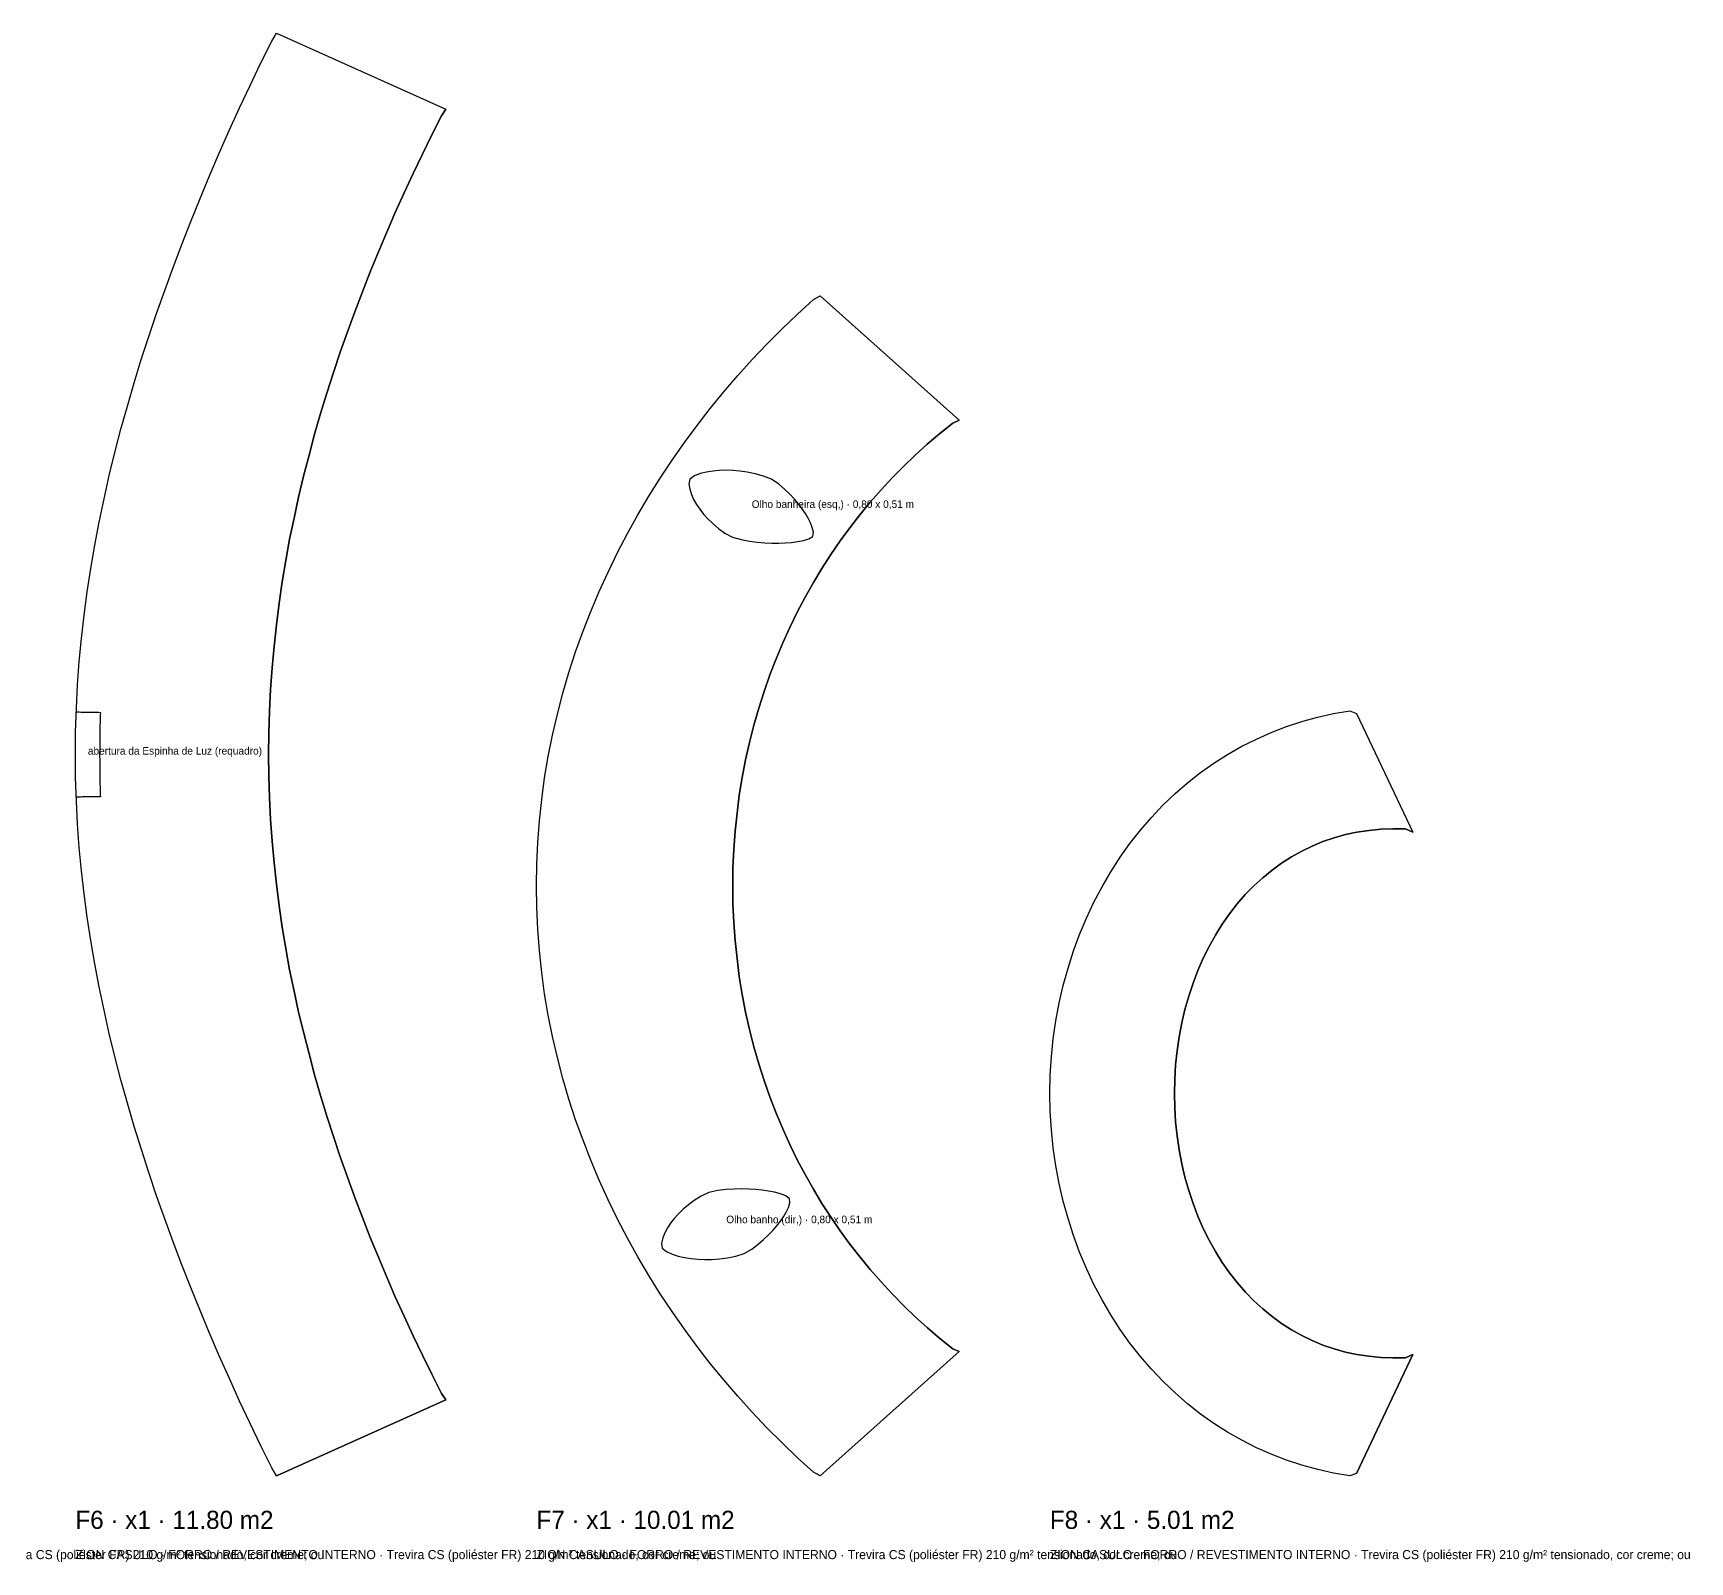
# Model space of a CAD drawing. Header units: metres. Extents: x 0 to 52.9, y -0.6 to 11.6.
# Drawn here: x 41.95 to 52.91, y -0.57 to 9.54 of the extents above; entities that cross this region are included whole.
import ezdxf

# ---------------------------------------------------------------- set-up
doc = ezdxf.new("R2010")
doc.units = ezdxf.units.M
for name, color, linetype in [('CONTORNO', 7, 'Continuous'), ('KEDER', 5, 'Continuous'), ('RECORTE', 3, 'Continuous'), ('TEXTO', 2, 'Continuous')]:
    doc.layers.add(name, color=color, linetype=linetype)

msp = doc.modelspace()

# ---------------------------------------------------------------- linework, layer by layer
at = {"layer": 'CONTORNO'}
for points in [[(43.56, 0), (43.529, 0.053), (43.457, 0.199), (43.386, 0.347), (43.316, 0.495), (43.249, 0.644), (43.182, 0.794), (43.118, 0.944), (43.055, 1.095), (42.994, 1.246), (42.934, 1.397), (42.877, 1.549), (42.821, 1.702), (42.768, 1.854), (42.716, 2.007), (42.667, 2.16), (42.619, 2.313), (42.574, 2.467), (42.532, 2.62), (42.492, 2.774), (42.454, 2.927), (42.42, 3.081), (42.387, 3.235), (42.358, 3.388), (42.332, 3.542), (42.308, 3.696), (42.288, 3.85), (42.27, 4.003), (42.256, 4.157), (42.245, 4.311), (42.237, 4.465), (42.232, 4.619), (42.23, 4.772), (42.232, 4.926), (42.237, 5.08), (42.245, 5.234), (42.256, 5.388), (42.27, 5.541), (42.288, 5.695), (42.308, 5.849), (42.332, 6.003), (42.358, 6.157), (42.387, 6.31), (42.42, 6.464), (42.454, 6.618), (42.492, 6.771), (42.532, 6.925), (42.574, 7.078), (42.619, 7.231), (42.666, 7.385), (42.716, 7.538), (42.767, 7.69), (42.821, 7.843), (42.877, 7.995), (42.934, 8.147), (42.994, 8.299), (43.055, 8.45), (43.118, 8.601), (43.182, 8.751), (43.248, 8.901), (43.316, 9.05), (43.386, 9.198), (43.456, 9.345), (43.529, 9.492), (43.56, 9.545), (44.681, 9.042), (44.653, 8.998), (44.588, 8.872), (44.526, 8.745), (44.465, 8.617), (44.405, 8.488), (44.347, 8.359), (44.29, 8.229), (44.235, 8.098), (44.181, 7.966), (44.129, 7.834), (44.079, 7.702), (44.03, 7.568), (43.983, 7.434), (43.938, 7.299), (43.894, 7.164), (43.853, 7.028), (43.813, 6.891), (43.776, 6.753), (43.74, 6.615), (43.707, 6.476), (43.677, 6.337), (43.648, 6.197), (43.622, 6.056), (43.599, 5.915), (43.578, 5.773), (43.56, 5.631), (43.545, 5.488), (43.532, 5.346), (43.522, 5.203), (43.515, 5.059), (43.511, 4.916), (43.509, 4.772), (43.511, 4.629), (43.515, 4.486), (43.522, 4.342), (43.532, 4.199), (43.545, 4.056), (43.56, 3.914), (43.578, 3.772), (43.599, 3.63), (43.622, 3.489), (43.648, 3.348), (43.677, 3.208), (43.707, 3.069), (43.741, 2.93), (43.776, 2.792), (43.813, 2.654), (43.853, 2.517), (43.894, 2.381), (43.938, 2.245), (43.983, 2.111), (44.03, 1.977), (44.079, 1.843), (44.129, 1.71), (44.181, 1.578), (44.235, 1.447), (44.29, 1.316), (44.347, 1.186), (44.405, 1.057), (44.465, 0.928), (44.526, 0.8), (44.589, 0.673), (44.653, 0.546), (44.681, 0.503)], [(47.159, 0), (47.114, 0.025), (47.009, 0.121), (46.906, 0.219), (46.806, 0.319), (46.708, 0.422), (46.613, 0.527), (46.521, 0.635), (46.431, 0.745), (46.344, 0.857), (46.26, 0.971), (46.178, 1.087), (46.1, 1.206), (46.025, 1.326), (45.952, 1.449), (45.883, 1.573), (45.817, 1.699), (45.755, 1.827), (45.696, 1.957), (45.64, 2.089), (45.589, 2.222), (45.54, 2.356), (45.496, 2.492), (45.456, 2.629), (45.42, 2.768), (45.387, 2.907), (45.359, 3.048), (45.335, 3.189), (45.316, 3.331), (45.301, 3.474), (45.29, 3.617), (45.283, 3.76), (45.281, 3.903), (45.283, 4.047), (45.29, 4.19), (45.301, 4.333), (45.316, 4.476), (45.335, 4.618), (45.359, 4.759), (45.387, 4.9), (45.42, 5.039), (45.456, 5.178), (45.496, 5.315), (45.54, 5.451), (45.588, 5.585), (45.64, 5.718), (45.696, 5.85), (45.755, 5.98), (45.817, 6.108), (45.883, 6.234), (45.952, 6.358), (46.024, 6.481), (46.1, 6.601), (46.178, 6.72), (46.26, 6.836), (46.344, 6.95), (46.431, 7.062), (46.521, 7.172), (46.613, 7.28), (46.708, 7.385), (46.806, 7.488), (46.906, 7.588), (47.009, 7.686), (47.114, 7.782), (47.159, 7.807), (48.078, 6.984), (48.035, 6.965), (47.95, 6.897), (47.867, 6.826), (47.787, 6.754), (47.71, 6.679), (47.634, 6.602), (47.561, 6.523), (47.49, 6.442), (47.421, 6.359), (47.355, 6.273), (47.291, 6.186), (47.229, 6.096), (47.17, 6.004), (47.113, 5.91), (47.059, 5.813), (47.007, 5.715), (46.957, 5.614), (46.91, 5.511), (46.867, 5.406), (46.825, 5.299), (46.787, 5.19), (46.752, 5.08), (46.72, 4.967), (46.691, 4.853), (46.665, 4.738), (46.643, 4.621), (46.623, 4.503), (46.608, 4.385), (46.595, 4.265), (46.587, 4.145), (46.581, 4.024), (46.58, 3.904), (46.581, 3.783), (46.587, 3.662), (46.595, 3.542), (46.608, 3.423), (46.623, 3.304), (46.643, 3.186), (46.665, 3.069), (46.691, 2.954), (46.72, 2.84), (46.752, 2.727), (46.787, 2.617), (46.826, 2.508), (46.867, 2.401), (46.911, 2.296), (46.957, 2.193), (47.007, 2.092), (47.059, 1.994), (47.113, 1.897), (47.17, 1.803), (47.23, 1.711), (47.291, 1.621), (47.355, 1.534), (47.422, 1.448), (47.49, 1.365), (47.561, 1.284), (47.634, 1.205), (47.71, 1.128), (47.787, 1.053), (47.868, 0.981), (47.95, 0.91), (48.035, 0.842), (48.078, 0.823)], [(50.707, 0.017), (50.663, 0), (50.555, 0.019), (50.45, 0.042), (50.345, 0.071), (50.243, 0.105), (50.142, 0.144), (50.044, 0.187), (49.948, 0.236), (49.854, 0.289), (49.763, 0.347), (49.674, 0.41), (49.589, 0.478), (49.506, 0.549), (49.427, 0.625), (49.35, 0.706), (49.278, 0.79), (49.208, 0.878), (49.143, 0.97), (49.081, 1.066), (49.023, 1.165), (48.969, 1.267), (48.92, 1.372), (48.875, 1.48), (48.834, 1.59), (48.798, 1.703), (48.766, 1.817), (48.739, 1.934), (48.717, 2.051), (48.7, 2.17), (48.688, 2.29), (48.68, 2.411), (48.678, 2.531), (48.68, 2.652), (48.688, 2.773), (48.7, 2.892), (48.717, 3.011), (48.739, 3.129), (48.766, 3.245), (48.798, 3.36), (48.834, 3.473), (48.874, 3.583), (48.92, 3.691), (48.969, 3.796), (49.023, 3.898), (49.081, 3.997), (49.142, 4.093), (49.208, 4.185), (49.277, 4.273), (49.35, 4.357), (49.426, 4.438), (49.506, 4.514), (49.589, 4.585), (49.674, 4.653), (49.763, 4.715), (49.854, 4.773), (49.948, 4.827), (50.044, 4.875), (50.142, 4.919), (50.243, 4.958), (50.345, 4.991), (50.449, 5.02), (50.555, 5.044), (50.663, 5.062), (50.707, 5.045), (51.079, 4.259), (51.03, 4.28), (50.948, 4.282), (50.868, 4.278), (50.788, 4.271), (50.71, 4.259), (50.634, 4.243), (50.559, 4.222), (50.485, 4.197), (50.414, 4.167), (50.344, 4.134), (50.276, 4.096), (50.211, 4.054), (50.148, 4.008), (50.086, 3.958), (50.028, 3.904), (49.971, 3.846), (49.918, 3.784), (49.867, 3.719), (49.819, 3.65), (49.774, 3.578), (49.732, 3.503), (49.693, 3.425), (49.658, 3.344), (49.626, 3.26), (49.597, 3.174), (49.572, 3.086), (49.551, 2.997), (49.533, 2.905), (49.52, 2.813), (49.51, 2.72), (49.504, 2.626), (49.502, 2.531), (49.504, 2.437), (49.51, 2.343), (49.52, 2.25), (49.533, 2.158), (49.551, 2.066), (49.572, 1.977), (49.597, 1.889), (49.626, 1.803), (49.658, 1.719), (49.693, 1.638), (49.732, 1.56), (49.774, 1.485), (49.819, 1.413), (49.867, 1.344), (49.918, 1.279), (49.972, 1.217), (50.028, 1.159), (50.087, 1.105), (50.148, 1.055), (50.211, 1.009), (50.277, 0.967), (50.344, 0.929), (50.414, 0.896), (50.485, 0.866), (50.559, 0.841), (50.634, 0.82), (50.71, 0.804), (50.788, 0.792), (50.868, 0.784), (50.948, 0.781), (51.03, 0.782), (51.079, 0.803)]]:
    msp.add_lwpolyline(points, close=True, dxfattribs=at)
at = {"layer": 'KEDER'}
for points in [[(43.56, 0), (43.529, 0.053), (43.457, 0.199), (43.386, 0.347), (43.316, 0.495), (43.249, 0.644), (43.182, 0.794), (43.118, 0.944), (43.055, 1.095), (42.994, 1.246), (42.934, 1.397), (42.877, 1.549), (42.821, 1.702), (42.768, 1.854), (42.716, 2.007), (42.667, 2.16), (42.619, 2.313), (42.574, 2.467), (42.532, 2.62), (42.492, 2.774), (42.454, 2.927), (42.42, 3.081), (42.387, 3.235), (42.358, 3.388), (42.332, 3.542), (42.308, 3.696), (42.288, 3.85), (42.27, 4.003), (42.256, 4.157), (42.245, 4.311), (42.237, 4.465), (42.232, 4.619), (42.23, 4.772), (42.232, 4.926), (42.237, 5.08), (42.245, 5.234), (42.256, 5.388), (42.27, 5.541), (42.288, 5.695), (42.308, 5.849), (42.332, 6.003), (42.358, 6.157), (42.387, 6.31), (42.42, 6.464), (42.454, 6.618), (42.492, 6.771), (42.532, 6.925), (42.574, 7.078), (42.619, 7.231), (42.666, 7.385), (42.716, 7.538), (42.767, 7.69), (42.821, 7.843), (42.877, 7.995), (42.934, 8.147), (42.994, 8.299), (43.055, 8.45), (43.118, 8.601), (43.182, 8.751), (43.248, 8.901), (43.316, 9.05), (43.386, 9.198), (43.456, 9.345), (43.529, 9.492), (43.56, 9.545)], [(43.56, 9.545), (44.681, 9.042)], [(44.681, 0.503), (44.653, 0.546), (44.589, 0.673), (44.526, 0.8), (44.465, 0.928), (44.405, 1.057), (44.347, 1.186), (44.29, 1.316), (44.235, 1.447), (44.181, 1.578), (44.129, 1.71), (44.079, 1.843), (44.03, 1.977), (43.983, 2.111), (43.938, 2.245), (43.894, 2.381), (43.853, 2.517), (43.813, 2.654), (43.776, 2.792), (43.741, 2.93), (43.707, 3.069), (43.677, 3.208), (43.648, 3.348), (43.622, 3.489), (43.599, 3.63), (43.578, 3.772), (43.56, 3.914), (43.545, 4.056), (43.532, 4.199), (43.522, 4.342), (43.515, 4.486), (43.511, 4.629), (43.509, 4.772), (43.511, 4.916), (43.515, 5.059), (43.522, 5.203), (43.532, 5.346), (43.545, 5.488), (43.56, 5.631), (43.578, 5.773), (43.599, 5.915), (43.622, 6.056), (43.648, 6.197), (43.677, 6.337), (43.707, 6.476), (43.74, 6.615), (43.776, 6.753), (43.813, 6.891), (43.853, 7.028), (43.894, 7.164), (43.938, 7.299), (43.983, 7.434), (44.03, 7.568), (44.079, 7.702), (44.129, 7.834), (44.181, 7.966), (44.235, 8.098), (44.29, 8.229), (44.347, 8.359), (44.405, 8.488), (44.465, 8.617), (44.526, 8.745), (44.588, 8.872), (44.653, 8.998), (44.681, 9.042)], [(47.159, 0), (47.114, 0.025), (47.009, 0.121), (46.906, 0.219), (46.806, 0.319), (46.708, 0.422), (46.613, 0.527), (46.521, 0.635), (46.431, 0.745), (46.344, 0.857), (46.26, 0.971), (46.178, 1.087), (46.1, 1.206), (46.025, 1.326), (45.952, 1.449), (45.883, 1.573), (45.817, 1.699), (45.755, 1.827), (45.696, 1.957), (45.64, 2.089), (45.589, 2.222), (45.54, 2.356), (45.496, 2.492), (45.456, 2.629), (45.42, 2.768), (45.387, 2.907), (45.359, 3.048), (45.335, 3.189), (45.316, 3.331), (45.301, 3.474), (45.29, 3.617), (45.283, 3.76), (45.281, 3.903), (45.283, 4.047), (45.29, 4.19), (45.301, 4.333), (45.316, 4.476), (45.335, 4.618), (45.359, 4.759), (45.387, 4.9), (45.42, 5.039), (45.456, 5.178), (45.496, 5.315), (45.54, 5.451), (45.588, 5.585), (45.64, 5.718), (45.696, 5.85), (45.755, 5.98), (45.817, 6.108), (45.883, 6.234), (45.952, 6.358), (46.024, 6.481), (46.1, 6.601), (46.178, 6.72), (46.26, 6.836), (46.344, 6.95), (46.431, 7.062), (46.521, 7.172), (46.613, 7.28), (46.708, 7.385), (46.806, 7.488), (46.906, 7.588), (47.009, 7.686), (47.114, 7.782), (47.159, 7.807)], [(47.159, 7.807), (48.078, 6.984)], [(48.078, 0.823), (48.035, 0.842), (47.95, 0.91), (47.868, 0.981), (47.787, 1.053), (47.71, 1.128), (47.634, 1.205), (47.561, 1.284), (47.49, 1.365), (47.422, 1.448), (47.355, 1.534), (47.291, 1.621), (47.23, 1.711), (47.17, 1.803), (47.113, 1.897), (47.059, 1.994), (47.007, 2.092), (46.957, 2.193), (46.911, 2.296), (46.867, 2.401), (46.826, 2.508), (46.787, 2.617), (46.752, 2.727), (46.72, 2.84), (46.691, 2.954), (46.665, 3.069), (46.643, 3.186), (46.623, 3.304), (46.608, 3.423), (46.595, 3.542), (46.587, 3.662), (46.581, 3.783), (46.58, 3.904), (46.581, 4.024), (46.587, 4.145), (46.595, 4.265), (46.608, 4.385), (46.623, 4.503), (46.643, 4.621), (46.665, 4.738), (46.691, 4.853), (46.72, 4.967), (46.752, 5.08), (46.787, 5.19), (46.825, 5.299), (46.867, 5.406), (46.91, 5.511), (46.957, 5.614), (47.007, 5.715), (47.059, 5.813), (47.113, 5.91), (47.17, 6.004), (47.229, 6.096), (47.291, 6.186), (47.355, 6.273), (47.421, 6.359), (47.49, 6.442), (47.561, 6.523), (47.634, 6.602), (47.71, 6.679), (47.787, 6.754), (47.867, 6.826), (47.95, 6.897), (48.035, 6.965), (48.078, 6.984)], [(50.707, 0.017), (50.663, 0), (50.555, 0.019), (50.45, 0.042), (50.345, 0.071), (50.243, 0.105), (50.142, 0.144), (50.044, 0.187), (49.948, 0.236), (49.854, 0.289), (49.763, 0.347), (49.674, 0.41), (49.589, 0.478), (49.506, 0.549), (49.427, 0.625), (49.35, 0.706), (49.278, 0.79), (49.208, 0.878), (49.143, 0.97), (49.081, 1.066), (49.023, 1.165), (48.969, 1.267), (48.92, 1.372), (48.875, 1.48), (48.834, 1.59), (48.798, 1.703), (48.766, 1.817), (48.739, 1.934), (48.717, 2.051), (48.7, 2.17), (48.688, 2.29), (48.68, 2.411), (48.678, 2.531), (48.68, 2.652), (48.688, 2.773), (48.7, 2.892), (48.717, 3.011), (48.739, 3.129), (48.766, 3.245), (48.798, 3.36), (48.834, 3.473), (48.874, 3.583), (48.92, 3.691), (48.969, 3.796), (49.023, 3.898), (49.081, 3.997), (49.142, 4.093), (49.208, 4.185), (49.277, 4.273), (49.35, 4.357), (49.426, 4.438), (49.506, 4.514), (49.589, 4.585), (49.674, 4.653), (49.763, 4.715), (49.854, 4.773), (49.948, 4.827), (50.044, 4.875), (50.142, 4.919), (50.243, 4.958), (50.345, 4.991), (50.449, 5.02), (50.555, 5.044), (50.663, 5.062), (50.707, 5.045)], [(50.707, 5.045), (51.079, 4.259)], [(51.079, 0.803), (51.03, 0.782), (50.948, 0.781), (50.868, 0.784), (50.788, 0.792), (50.71, 0.804), (50.634, 0.82), (50.559, 0.841), (50.485, 0.866), (50.414, 0.896), (50.344, 0.929), (50.277, 0.967), (50.211, 1.009), (50.148, 1.055), (50.087, 1.105), (50.028, 1.159), (49.972, 1.217), (49.918, 1.279), (49.867, 1.344), (49.819, 1.413), (49.774, 1.485), (49.732, 1.56), (49.693, 1.638), (49.658, 1.719), (49.626, 1.803), (49.597, 1.889), (49.572, 1.977), (49.551, 2.066), (49.533, 2.158), (49.52, 2.25), (49.51, 2.343), (49.504, 2.437), (49.502, 2.531), (49.504, 2.626), (49.51, 2.72), (49.52, 2.813), (49.533, 2.905), (49.551, 2.997), (49.572, 3.086), (49.597, 3.174), (49.626, 3.26), (49.658, 3.344), (49.693, 3.425), (49.732, 3.503), (49.774, 3.578), (49.819, 3.65), (49.867, 3.719), (49.918, 3.784), (49.971, 3.846), (50.028, 3.904), (50.086, 3.958), (50.148, 4.008), (50.211, 4.054), (50.276, 4.096), (50.344, 4.134), (50.414, 4.167), (50.485, 4.197), (50.559, 4.222), (50.634, 4.243), (50.71, 4.259), (50.788, 4.271), (50.868, 4.278), (50.948, 4.282), (51.03, 4.28), (51.079, 4.259)], [(47.159, 0), (48.078, 0.823)], [(50.707, 0.017), (51.079, 0.803)], [(43.56, 0), (44.681, 0.503)]]:
    msp.add_lwpolyline(points, dxfattribs=at)
at = {"layer": 'RECORTE'}
for points in [[(47.11, 6.216), (47.113, 6.244), (47.106, 6.275), (47.094, 6.306), (47.078, 6.337), (47.06, 6.367), (47.039, 6.399), (47.015, 6.43), (46.988, 6.462), (46.958, 6.495), (46.923, 6.528), (46.884, 6.562), (46.837, 6.595), (46.783, 6.615), (46.728, 6.63), (46.676, 6.64), (46.627, 6.647), (46.58, 6.651), (46.535, 6.653), (46.49, 6.651), (46.447, 6.648), (46.405, 6.641), (46.364, 6.631), (46.326, 6.616), (46.296, 6.595), (46.29, 6.562), (46.295, 6.528), (46.306, 6.493), (46.321, 6.459), (46.34, 6.427), (46.362, 6.395), (46.387, 6.363), (46.415, 6.331), (46.448, 6.3), (46.485, 6.268), (46.528, 6.237), (46.578, 6.21), (46.635, 6.194), (46.69, 6.184), (46.742, 6.178), (46.792, 6.174), (46.839, 6.171), (46.884, 6.171), (46.927, 6.173), (46.969, 6.176), (47.009, 6.181), (47.047, 6.189), (47.083, 6.2)], [(42.236, 4.491), (42.236, 4.505), (42.235, 4.519), (42.235, 4.533), (42.234, 4.547), (42.234, 4.561), (42.233, 4.575), (42.233, 4.589), (42.232, 4.604), (42.232, 4.618), (42.232, 4.632), (42.232, 4.646), (42.232, 4.66), (42.231, 4.674), (42.231, 4.688), (42.231, 4.702), (42.231, 4.716), (42.231, 4.73), (42.231, 4.744), (42.231, 4.758), (42.23, 4.772), (42.231, 4.786), (42.231, 4.801), (42.231, 4.815), (42.231, 4.829), (42.231, 4.843), (42.231, 4.857), (42.231, 4.871), (42.232, 4.885), (42.232, 4.899), (42.232, 4.913), (42.232, 4.927), (42.232, 4.941), (42.233, 4.955), (42.233, 4.969), (42.234, 4.983), (42.234, 4.998), (42.235, 5.012), (42.235, 5.026), (42.236, 5.04), (42.236, 5.054), (42.246, 5.054), (42.256, 5.054), (42.266, 5.053), (42.276, 5.053), (42.286, 5.053), (42.296, 5.053), (42.306, 5.053), (42.316, 5.053), (42.326, 5.052), (42.336, 5.052), (42.346, 5.052), (42.356, 5.052), (42.366, 5.052), (42.376, 5.052), (42.386, 5.052), (42.396, 5.051), (42.395, 5.037), (42.395, 5.024), (42.394, 5.01), (42.394, 4.996), (42.394, 4.982), (42.393, 4.968), (42.393, 4.954), (42.392, 4.94), (42.392, 4.926), (42.392, 4.912), (42.392, 4.898), (42.391, 4.884), (42.391, 4.87), (42.391, 4.856), (42.391, 4.842), (42.391, 4.828), (42.391, 4.814), (42.391, 4.8), (42.39, 4.786), (42.39, 4.772), (42.39, 4.758), (42.391, 4.744), (42.391, 4.731), (42.391, 4.717), (42.391, 4.703), (42.391, 4.689), (42.391, 4.675), (42.391, 4.661), (42.392, 4.647), (42.392, 4.633), (42.392, 4.619), (42.392, 4.605), (42.393, 4.591), (42.393, 4.577), (42.394, 4.563), (42.394, 4.549), (42.394, 4.535), (42.395, 4.521), (42.395, 4.507), (42.396, 4.493), (42.386, 4.493), (42.376, 4.493), (42.366, 4.493), (42.356, 4.493), (42.346, 4.493), (42.336, 4.492), (42.326, 4.492), (42.316, 4.492), (42.306, 4.492), (42.296, 4.492), (42.286, 4.492), (42.276, 4.492), (42.266, 4.491), (42.256, 4.491), (42.246, 4.491)], [(46.956, 1.834), (46.93, 1.853), (46.895, 1.866), (46.857, 1.877), (46.817, 1.884), (46.775, 1.89), (46.732, 1.895), (46.687, 1.898), (46.64, 1.899), (46.59, 1.898), (46.537, 1.895), (46.481, 1.889), (46.422, 1.876), (46.37, 1.852), (46.325, 1.823), (46.286, 1.794), (46.251, 1.764), (46.22, 1.734), (46.193, 1.704), (46.168, 1.673), (46.148, 1.642), (46.13, 1.609), (46.117, 1.575), (46.109, 1.54), (46.112, 1.507), (46.142, 1.484), (46.179, 1.467), (46.219, 1.454), (46.261, 1.445), (46.304, 1.438), (46.348, 1.434), (46.394, 1.433), (46.442, 1.433), (46.492, 1.437), (46.545, 1.444), (46.6, 1.455), (46.656, 1.472), (46.705, 1.501), (46.747, 1.533), (46.784, 1.564), (46.817, 1.595), (46.846, 1.625), (46.872, 1.655), (46.895, 1.685), (46.916, 1.715), (46.934, 1.745), (46.948, 1.775), (46.957, 1.806)]]:
    msp.add_lwpolyline(points, close=True, dxfattribs=at)

# ---------------------------------------------------------------- texts
at = {"layer": 'TEXTO'}
for s, height, p in [('Olho banheira (esq,) · 0,80 x 0,51 m', 0.05, (46.705, 6.404)), ('abertura da Espinha de Luz (requadro)', 0.05, (42.313, 4.772)), ('Olho banho (dir,) · 0,80 x 0,51 m', 0.05, (46.537, 1.672)), ('F6 · x1 · 11.80 m2', 0.12, (42.23, -0.35)), ('F7 · x1 · 10.01 m2', 0.12, (45.281, -0.35)), ('F8 · x1 · 5.01 m2', 0.12, (48.678, -0.35)), ('ZION CASULO · FORRO / REVESTIMENTO INTERNO · Trevira CS (poliéster FR) 210 g/m² tensionado, cor creme; ou', 0.06, (39.637, -0.55)), ('ZION CASULO · FORRO / REVESTIMENTO INTERNO · Trevira CS (poliéster FR) 210 g/m² tensionado, cor creme; ou', 0.06, (42.23, -0.55)), ('ZION CASULO · FORRO / REVESTIMENTO INTERNO · Trevira CS (poliéster FR) 210 g/m² tensionado, cor creme; ou', 0.06, (45.281, -0.55)), ('ZION CASULO · FORRO / REVESTIMENTO INTERNO · Trevira CS (poliéster FR) 210 g/m² tensionado, cor creme; ou', 0.06, (48.678, -0.55))]:
    msp.add_text(s, height=height, dxfattribs=at).set_placement(p)

doc.saveas('drawing.dxf')
